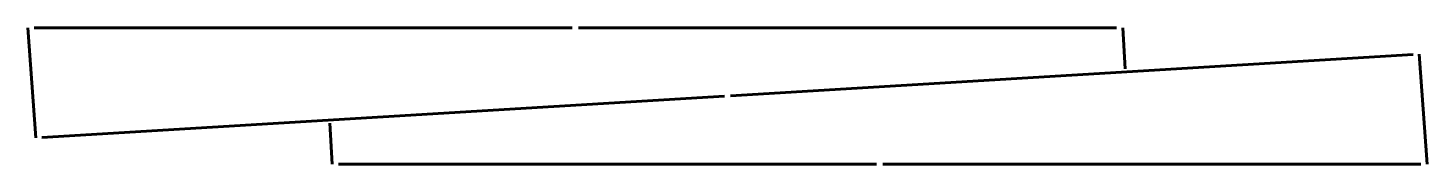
# Model space of a CAD drawing. Header units: inches. Extents: x 0.1 to 28.4, y 0.1 to 2.9.
import ezdxf

# ---------------------------------------------------------------- set-up
doc = ezdxf.new("R2010")
doc.units = ezdxf.units.IN
doc.header["$MEASUREMENT"] = 0
doc.layers.add('Layer1', color=7, linetype='Continuous', true_color=0xffffff)

msp = doc.modelspace()

# ---------------------------------------------------------------- linework, layer by layer
at = {"layer": 'Layer1', "color": 178, "lineweight": 60, "true_color": 0x000000}
for p, q in [((0.125, 2.875), (0.284, 0.651)), ((11.127, 2.875), (0.25, 2.875)), ((22.129, 2.875), (11.252, 2.875)), ((22.302, 2.051), (22.254, 2.875)), ((14.327, 1.504), (28.122, 2.342)), ((28.405, 0.125), (28.246, 2.349)), ((0.408, 0.658), (14.202, 1.496)), ((6.227, 0.949), (6.276, 0.125)), ((6.401, 0.125), (17.278, 0.125)), ((17.403, 0.125), (28.28, 0.125))]:
    msp.add_line(p, q, dxfattribs=at)

doc.saveas('drawing.dxf')
